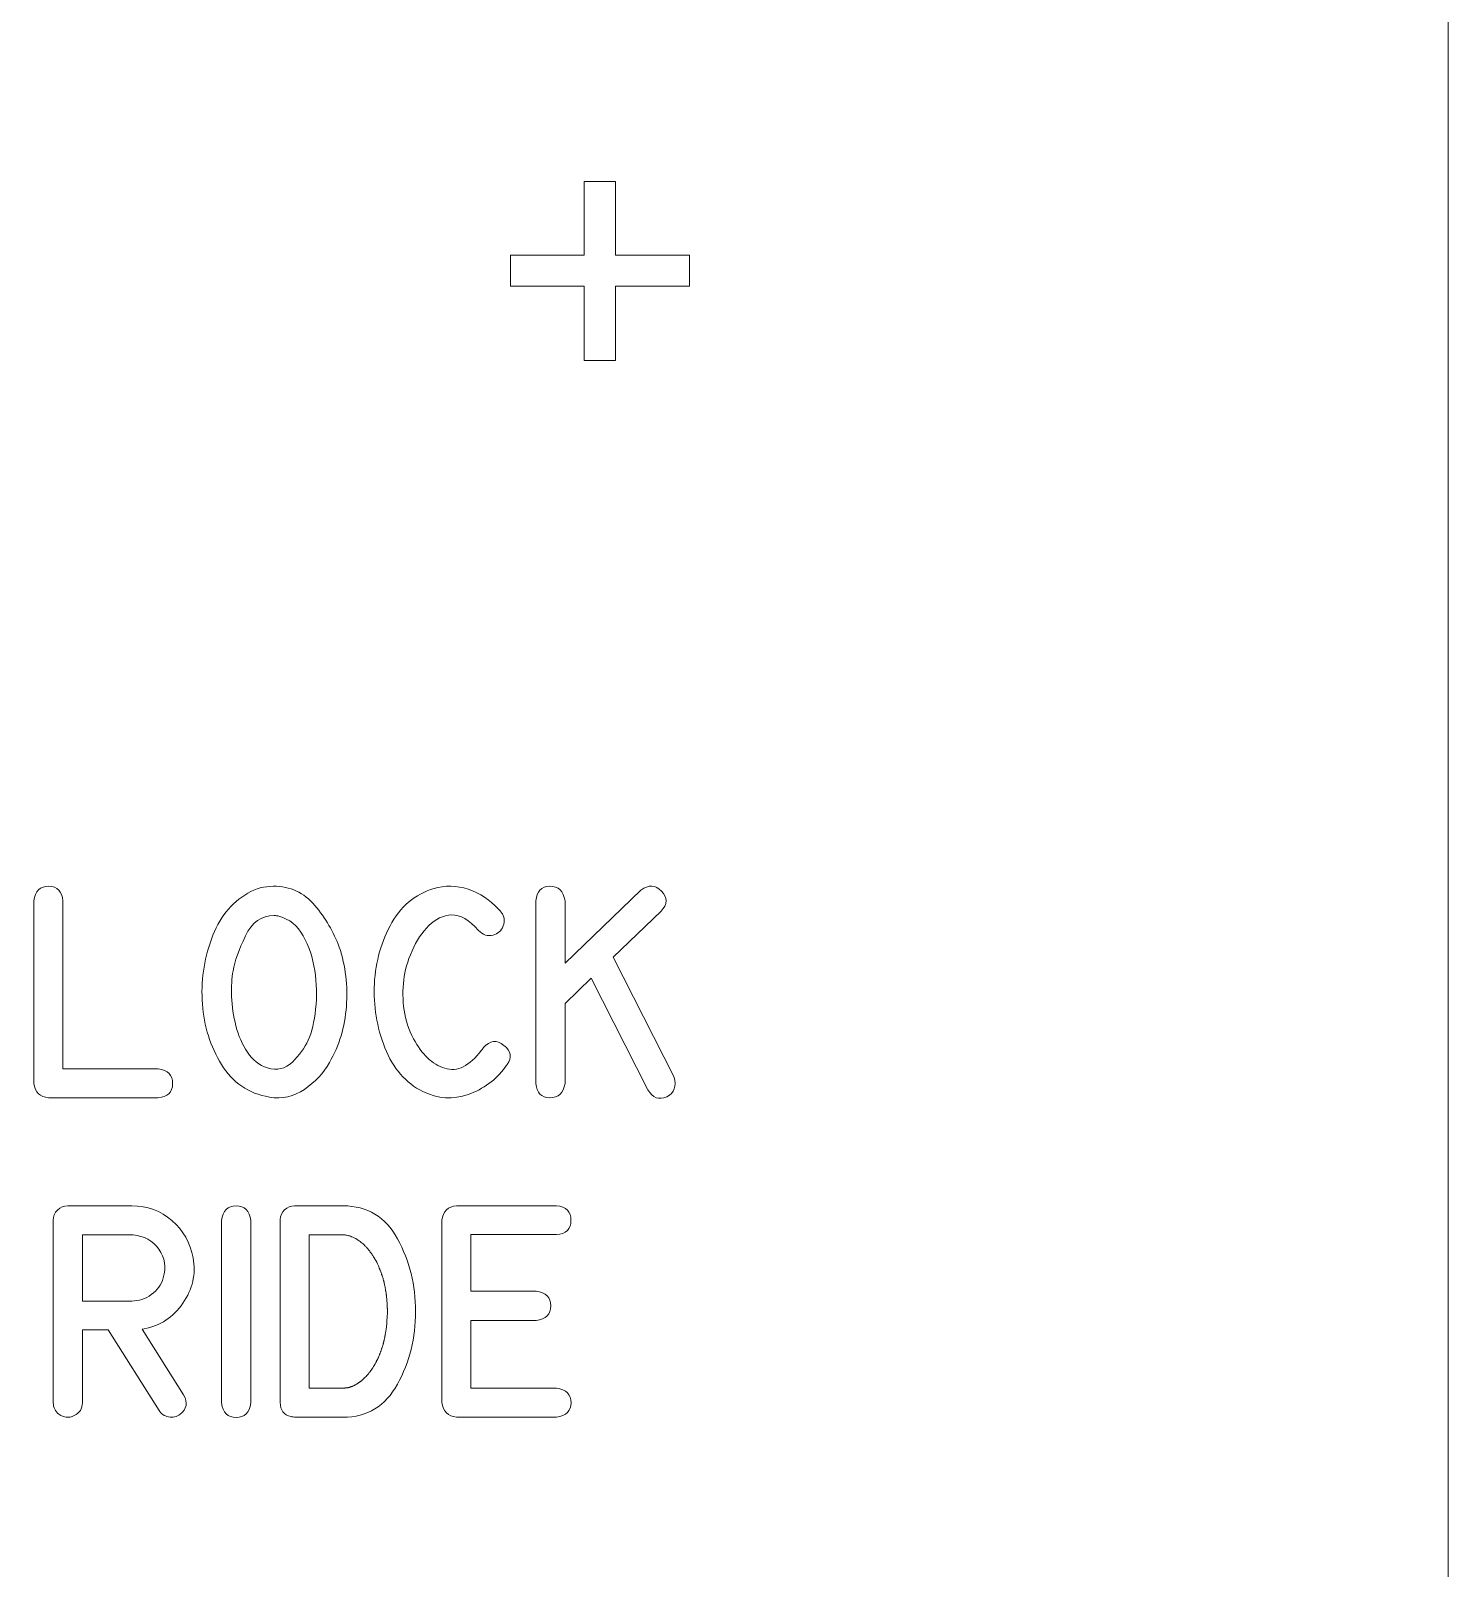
# Model space of a CAD drawing. Header units: millimetres. Extents: x -767 to 123, y -199 to 166.
# Drawn here: x -175.57 to -151.92, y 40.85 to 66.51 of the extents above; entities that cross this region are included whole.
import ezdxf

# ---------------------------------------------------------------- set-up
doc = ezdxf.new("R2010")
doc.units = ezdxf.units.MM
doc.header["$MEASUREMENT"] = 0
doc.layers.add('Cut', color=7, linetype='Continuous')
doc.layers.add('Engrave', color=7, linetype='Continuous', plot=False)

msp = doc.modelspace()

# ---------------------------------------------------------------- linework, layer by layer
at = {"layer": 'Cut', "color": 250, "lineweight": 9}
msp.add_open_spline([(-241.4198, -104.2661), (-241.4198, -104.2661), (-163.9194, -104.2661), (-163.9194, -104.2661), (-163.9194, -104.2661), (-163.3694, -104.2661), (-162.9194, -103.8161), (-162.9194, -103.2661), (-162.9194, -103.2661), (-162.9194, -103.2661), (-162.9194, -99.2698), (-162.9194, -99.2698), (-162.9194, -99.2698), (-162.9194, -99.2686), (-162.9194, -99.2673), (-162.9194, -99.2661), (-162.9194, -99.2661), (-162.9194, -95.9529), (-160.233, -93.2661), (-156.92, -93.2661), (-156.92, -93.2661), (-156.92, -93.2661), (-152.9193, -93.2661), (-152.9193, -93.2661), (-152.9193, -93.2661), (-152.3788, -93.2661), (-151.9348, -92.8314), (-151.9197, -92.2944), (-151.9197, -92.2944), (-151.9197, -92.2944), (-151.9197, 92.851), (-151.9197, 92.851), (-151.9197, 92.851), (-151.929, 93.3931), (-152.3752, 93.8339), (-152.9195, 93.8339), (-152.9195, 93.8339), (-152.9195, 93.8339), (-156.9202, 93.8339), (-156.9202, 93.8339), (-156.9202, 93.8339), (-160.2332, 93.8339), (-162.9196, 96.5207), (-162.9196, 99.8339), (-162.9196, 99.8339), (-162.9196, 99.8351), (-162.9196, 99.8364), (-162.9196, 99.8376), (-162.9196, 99.8376), (-162.9196, 99.8376), (-162.9196, 103.8339), (-162.9196, 103.8339), (-162.9196, 103.8339), (-162.9196, 104.3839), (-163.3696, 104.8339), (-163.9196, 104.8339), (-163.9196, 104.8339), (-163.9196, 104.8339), (-235.6707, 104.8339), (-235.6707, 104.8339), (-235.6707, 104.8339), (-235.6707, 104.8339), (-249.7831, 75.5521), (-249.7831, 75.5521), (-249.7831, 75.5521), (-250.0116, 75.0799), (-249.8319, 74.5112), (-249.3852, 74.2518), (-249.3852, 74.2518), (-249.3852, 74.2518), (-245.9261, 72.5781), (-245.9261, 72.5781), (-245.9261, 72.5781), (-243.8574, 71.6313), (-242.4199, 69.5429), (-242.42, 67.1193), (-242.42, 67.1193), (-242.419, 63.8066), (-245.1066, 61.1193), (-248.4201, 61.1193), (-248.4201, 61.1193), (-248.4201, 61.1193), (-252.4199, 61.1193), (-252.4199, 61.1193), (-252.4199, 61.1193), (-252.9699, 61.1193), (-253.4199, 60.6693), (-253.4199, 60.1193), (-253.4199, 60.1193), (-253.4199, 60.1193), (-253.4199, -92.2661), (-253.4199, -92.2661), (-253.4199, -92.2661), (-253.4199, -92.8161), (-252.9699, -93.2661), (-252.4199, -93.2661), (-252.4199, -93.2661), (-252.4199, -93.2661), (-248.4192, -93.2661), (-248.4192, -93.2661), (-248.4192, -93.2661), (-245.1062, -93.2661), (-242.4198, -95.9529), (-242.4198, -99.2661), (-242.4198, -99.2661), (-242.4198, -99.2673), (-242.4198, -99.2686), (-242.4198, -99.2698), (-242.4198, -99.2698), (-242.4198, -99.2698), (-242.4198, -103.2661), (-242.4198, -103.2661), (-242.4198, -103.2661), (-242.4198, -103.8161), (-241.9698, -104.2661), (-241.4198, -104.2661)], degree=3, knots=[0, 0, 0, 0, 0.0333333, 0.0333333, 0.0333333, 0.0333333, 0.0666667, 0.0666667, 0.0666667, 0.0666667, 0.1, 0.1, 0.1, 0.1, 0.1333333, 0.1333333, 0.1333333, 0.1333333, 0.1666667, 0.1666667, 0.1666667, 0.1666667, 0.2, 0.2, 0.2, 0.2, 0.2333333, 0.2333333, 0.2333333, 0.2333333, 0.2666667, 0.2666667, 0.2666667, 0.2666667, 0.3, 0.3, 0.3, 0.3, 0.3333333, 0.3333333, 0.3333333, 0.3333333, 0.3666667, 0.3666667, 0.3666667, 0.3666667, 0.4, 0.4, 0.4, 0.4, 0.4333333, 0.4333333, 0.4333333, 0.4333333, 0.4666667, 0.4666667, 0.4666667, 0.4666667, 0.5, 0.5, 0.5, 0.5, 0.5333333, 0.5333333, 0.5333333, 0.5333333, 0.5666667, 0.5666667, 0.5666667, 0.5666667, 0.6, 0.6, 0.6, 0.6, 0.6333333, 0.6333333, 0.6333333, 0.6333333, 0.6666667, 0.6666667, 0.6666667, 0.6666667, 0.7, 0.7, 0.7, 0.7, 0.7333333, 0.7333333, 0.7333333, 0.7333333, 0.7666667, 0.7666667, 0.7666667, 0.7666667, 0.8, 0.8, 0.8, 0.8, 0.8333333, 0.8333333, 0.8333333, 0.8333333, 0.8666667, 0.8666667, 0.8666667, 0.8666667, 0.9, 0.9, 0.9, 0.9, 0.9333333, 0.9333333, 0.9333333, 0.9333333, 1, 1, 1, 1], dxfattribs=at)
at = {"layer": 'Engrave', "color": 240, "lineweight": 9}
for points, knots in [([(-166.3378, 61.0075), (-166.3378, 61.0075), (-166.3378, 62.248), (-166.3378, 62.248), (-166.3378, 62.248), (-166.3378, 62.248), (-167.5689, 62.248), (-167.5689, 62.248), (-167.5689, 62.248), (-167.5689, 62.248), (-167.5689, 62.7663), (-167.5689, 62.7663), (-167.5689, 62.7663), (-167.5689, 62.7663), (-166.3378, 62.7663), (-166.3378, 62.7663), (-166.3378, 62.7663), (-166.3378, 62.7663), (-166.3378, 63.9975), (-166.3378, 63.9975), (-166.3378, 63.9975), (-166.3378, 63.9975), (-165.8132, 63.9975), (-165.8132, 63.9975), (-165.8132, 63.9975), (-165.8132, 63.9975), (-165.8132, 62.7663), (-165.8132, 62.7663), (-165.8132, 62.7663), (-165.8132, 62.7663), (-164.5824, 62.7663), (-164.5824, 62.7663), (-164.5824, 62.7663), (-164.5824, 62.7663), (-164.5824, 62.248), (-164.5824, 62.248), (-164.5824, 62.248), (-164.5824, 62.248), (-165.8132, 62.248), (-165.8132, 62.248), (-165.8132, 62.248), (-165.8132, 62.248), (-165.8132, 61.0075), (-165.8132, 61.0075), (-165.8132, 61.0075), (-165.8132, 61.0075), (-166.3378, 61.0075), (-166.3378, 61.0075)], [0, 0, 0, 0, 0.0769231, 0.0769231, 0.0769231, 0.0769231, 0.1538462, 0.1538462, 0.1538462, 0.1538462, 0.2307692, 0.2307692, 0.2307692, 0.2307692, 0.3076923, 0.3076923, 0.3076923, 0.3076923, 0.3846154, 0.3846154, 0.3846154, 0.3846154, 0.4615385, 0.4615385, 0.4615385, 0.4615385, 0.5384615, 0.5384615, 0.5384615, 0.5384615, 0.6153846, 0.6153846, 0.6153846, 0.6153846, 0.6923077, 0.6923077, 0.6923077, 0.6923077, 0.7692308, 0.7692308, 0.7692308, 0.7692308, 0.8461538, 0.8461538, 0.8461538, 0.8461538, 1, 1, 1, 1]), ([(-175.2794, 48.7045), (-175.4205, 48.7139), (-175.5022, 48.7933), (-175.524, 48.9438), (-175.524, 48.9438), (-175.524, 48.9438), (-175.524, 51.9894), (-175.524, 51.9894), (-175.524, 51.9894), (-175.4999, 52.1546), (-175.4158, 52.2358), (-175.2724, 52.2334), (-175.2724, 52.2334), (-175.1289, 52.2305), (-175.0507, 52.1487), (-175.0384, 51.9894), (-175.0384, 51.9894), (-175.0384, 51.9894), (-175.0384, 49.1855), (-175.0384, 49.1855), (-175.0384, 49.1855), (-175.0384, 49.1855), (-173.4485, 49.1867), (-173.4485, 49.1867), (-173.4485, 49.1867), (-173.2851, 49.1684), (-173.2045, 49.0861), (-173.2063, 48.9397), (-173.2063, 48.9397), (-173.2081, 48.7933), (-173.2892, 48.7151), (-173.4503, 48.7045), (-173.4503, 48.7045), (-173.4503, 48.7045), (-175.2794, 48.7045), (-175.2794, 48.7045)], [0, 0, 0, 0, 0.1, 0.1, 0.1, 0.1, 0.2, 0.2, 0.2, 0.2, 0.3, 0.3, 0.3, 0.3, 0.4, 0.4, 0.4, 0.4, 0.5, 0.5, 0.5, 0.5, 0.6, 0.6, 0.6, 0.6, 0.7, 0.7, 0.7, 0.7, 0.8, 0.8, 0.8, 0.8, 1, 1, 1, 1]), ([(-170.4253, 51.2192), (-170.32, 50.9011), (-170.28, 50.5713), (-170.3059, 50.2291), (-170.3059, 50.2291), (-170.3318, 49.8869), (-170.4258, 49.5747), (-170.5875, 49.2919), (-170.5875, 49.2919), (-170.6898, 49.1161), (-170.8292, 48.9668), (-171.0062, 48.8439), (-171.0062, 48.8439), (-171.1831, 48.721), (-171.3783, 48.6781), (-171.5918, 48.7151), (-171.5918, 48.7151), (-171.9398, 48.7757), (-172.2062, 48.9574), (-172.3908, 49.259), (-172.3908, 49.259), (-172.576, 49.5612), (-172.6818, 49.8975), (-172.7089, 50.2679), (-172.7089, 50.2679), (-172.7359, 50.6383), (-172.6859, 50.9987), (-172.5589, 51.3503), (-172.5589, 51.3503), (-172.4319, 51.7019), (-172.2297, 51.9571), (-171.9516, 52.117), (-171.9516, 52.117), (-171.8163, 52.1952), (-171.6741, 52.234), (-171.5265, 52.234), (-171.5265, 52.234), (-171.2437, 52.234), (-171.0132, 52.1276), (-170.8339, 51.9147), (-170.8339, 51.9147), (-170.6546, 51.7013), (-170.5187, 51.4697), (-170.4253, 51.2192)], [0, 0, 0, 0, 0.0833333, 0.0833333, 0.0833333, 0.0833333, 0.1666667, 0.1666667, 0.1666667, 0.1666667, 0.25, 0.25, 0.25, 0.25, 0.3333333, 0.3333333, 0.3333333, 0.3333333, 0.4166667, 0.4166667, 0.4166667, 0.4166667, 0.5, 0.5, 0.5, 0.5, 0.5833333, 0.5833333, 0.5833333, 0.5833333, 0.6666667, 0.6666667, 0.6666667, 0.6666667, 0.75, 0.75, 0.75, 0.75, 0.8333333, 0.8333333, 0.8333333, 0.8333333, 1, 1, 1, 1]), ([(-167.6249, 49.2578), (-167.6249, 49.2578), (-167.6402, 49.2349), (-167.6402, 49.2349), (-167.6402, 49.2349), (-167.6437, 49.2308), (-167.6466, 49.2266), (-167.649, 49.2231), (-167.649, 49.2231), (-167.6507, 49.2196), (-167.6531, 49.2161), (-167.6554, 49.2125), (-167.6554, 49.2125), (-167.813, 49.0003), (-168.0194, 48.8492), (-168.2751, 48.7586), (-168.2751, 48.7586), (-168.5303, 48.6687), (-168.782, 48.6851), (-169.0301, 48.808), (-169.0301, 48.808), (-169.3182, 48.9515), (-169.5298, 49.1949), (-169.6651, 49.5382), (-169.6651, 49.5382), (-169.7997, 49.8816), (-169.8579, 50.2385), (-169.8391, 50.6089), (-169.8391, 50.6089), (-169.8197, 50.9793), (-169.7221, 51.3191), (-169.5463, 51.6296), (-169.5463, 51.6296), (-169.3699, 51.9394), (-169.1141, 52.1335), (-168.7784, 52.2117), (-168.7784, 52.2117), (-168.5856, 52.2563), (-168.3933, 52.2375), (-168.2016, 52.1558), (-168.2016, 52.1558), (-168.01, 52.0735), (-167.8524, 51.9583), (-167.7295, 51.8101), (-167.7295, 51.8101), (-167.7283, 51.8101), (-167.7254, 51.8066), (-167.7213, 51.7983), (-167.7213, 51.7983), (-167.6684, 51.7295), (-167.6572, 51.6537), (-167.6884, 51.572), (-167.6884, 51.572), (-167.7195, 51.4897), (-167.776, 51.4385), (-167.8589, 51.4173), (-167.8589, 51.4173), (-167.9471, 51.3944), (-168.0288, 51.4209), (-168.1035, 51.4967), (-168.1035, 51.4967), (-168.2575, 51.676), (-168.4057, 51.7619), (-168.5479, 51.7554), (-168.5479, 51.7554), (-168.6902, 51.7484), (-168.8178, 51.6896), (-168.9301, 51.5796), (-168.9301, 51.5796), (-169.043, 51.4691), (-169.1365, 51.328), (-169.2112, 51.1557), (-169.2112, 51.1557), (-169.2858, 50.9834), (-169.3317, 50.8223), (-169.3487, 50.6718), (-169.3487, 50.6718), (-169.3693, 50.5043), (-169.3675, 50.3355), (-169.3429, 50.1662), (-169.3429, 50.1662), (-169.3182, 49.9969), (-169.2664, 49.8375), (-169.187, 49.6882), (-169.187, 49.6882), (-169.0489, 49.4265), (-168.8754, 49.2625), (-168.6661, 49.1967), (-168.6661, 49.1967), (-168.4562, 49.1302), (-168.2516, 49.2308), (-168.0517, 49.4971), (-168.0517, 49.4971), (-168.0423, 49.5083), (-168.0317, 49.5236), (-168.0188, 49.5418), (-168.0188, 49.5418), (-167.9112, 49.6611), (-167.7971, 49.6735), (-167.6772, 49.5788), (-167.6772, 49.5788), (-167.5573, 49.4842), (-167.5396, 49.3772), (-167.6249, 49.2578)], [0, 0, 0, 0, 0.037037, 0.037037, 0.037037, 0.037037, 0.0740741, 0.0740741, 0.0740741, 0.0740741, 0.1111111, 0.1111111, 0.1111111, 0.1111111, 0.1481481, 0.1481481, 0.1481481, 0.1481481, 0.1851852, 0.1851852, 0.1851852, 0.1851852, 0.2222222, 0.2222222, 0.2222222, 0.2222222, 0.2592593, 0.2592593, 0.2592593, 0.2592593, 0.2962963, 0.2962963, 0.2962963, 0.2962963, 0.3333333, 0.3333333, 0.3333333, 0.3333333, 0.3703704, 0.3703704, 0.3703704, 0.3703704, 0.4074074, 0.4074074, 0.4074074, 0.4074074, 0.4444444, 0.4444444, 0.4444444, 0.4444444, 0.4814815, 0.4814815, 0.4814815, 0.4814815, 0.5185185, 0.5185185, 0.5185185, 0.5185185, 0.5555556, 0.5555556, 0.5555556, 0.5555556, 0.5925926, 0.5925926, 0.5925926, 0.5925926, 0.6296296, 0.6296296, 0.6296296, 0.6296296, 0.6666667, 0.6666667, 0.6666667, 0.6666667, 0.7037037, 0.7037037, 0.7037037, 0.7037037, 0.7407407, 0.7407407, 0.7407407, 0.7407407, 0.7777778, 0.7777778, 0.7777778, 0.7777778, 0.8148148, 0.8148148, 0.8148148, 0.8148148, 0.8518519, 0.8518519, 0.8518519, 0.8518519, 0.8888889, 0.8888889, 0.8888889, 0.8888889, 0.9259259, 0.9259259, 0.9259259, 0.9259259, 1, 1, 1, 1]), ([(-165.3936, 52.1687), (-165.263, 52.264), (-165.1466, 52.2581), (-165.0461, 52.1523), (-165.0461, 52.1523), (-164.945, 52.0459), (-164.9479, 51.9341), (-165.0543, 51.8171), (-165.0543, 51.8171), (-165.0543, 51.8171), (-165.8522, 51.0505), (-165.8522, 51.0505), (-165.8522, 51.0505), (-165.8522, 51.0505), (-164.8409, 49.0561), (-164.8409, 49.0561), (-164.8409, 49.0561), (-164.7927, 48.8939), (-164.8327, 48.7827), (-164.9614, 48.7216), (-164.9614, 48.7216), (-165.0902, 48.661), (-165.1948, 48.6992), (-165.2748, 48.8374), (-165.2748, 48.8374), (-165.2748, 48.8374), (-166.2191, 50.6995), (-166.2191, 50.6995), (-166.2191, 50.6995), (-166.2191, 50.6995), (-166.6583, 50.2755), (-166.6583, 50.2755), (-166.6583, 50.2755), (-166.6583, 50.2755), (-166.6583, 48.9438), (-166.6583, 48.9438), (-166.6583, 48.9438), (-166.6835, 48.7821), (-166.7676, 48.7022), (-166.9111, 48.7039), (-166.9111, 48.7039), (-167.0551, 48.7057), (-167.1321, 48.7857), (-167.1439, 48.9438), (-167.1439, 48.9438), (-167.1439, 48.9438), (-167.1439, 51.9894), (-167.1439, 51.9894), (-167.1439, 51.9894), (-167.1321, 52.1487), (-167.0551, 52.2305), (-166.9111, 52.2334), (-166.9111, 52.2334), (-166.7676, 52.2358), (-166.6835, 52.1546), (-166.6583, 51.9894), (-166.6583, 51.9894), (-166.6583, 51.9894), (-166.6583, 50.9505), (-166.6583, 50.9505), (-166.6583, 50.9505), (-166.6583, 50.9505), (-165.3936, 52.1687), (-165.3936, 52.1687)], [0, 0, 0, 0, 0.0588235, 0.0588235, 0.0588235, 0.0588235, 0.1176471, 0.1176471, 0.1176471, 0.1176471, 0.1764706, 0.1764706, 0.1764706, 0.1764706, 0.2352941, 0.2352941, 0.2352941, 0.2352941, 0.2941176, 0.2941176, 0.2941176, 0.2941176, 0.3529412, 0.3529412, 0.3529412, 0.3529412, 0.4117647, 0.4117647, 0.4117647, 0.4117647, 0.4705882, 0.4705882, 0.4705882, 0.4705882, 0.5294118, 0.5294118, 0.5294118, 0.5294118, 0.5882353, 0.5882353, 0.5882353, 0.5882353, 0.6470588, 0.6470588, 0.6470588, 0.6470588, 0.7058824, 0.7058824, 0.7058824, 0.7058824, 0.7647059, 0.7647059, 0.7647059, 0.7647059, 0.8235294, 0.8235294, 0.8235294, 0.8235294, 0.8823529, 0.8823529, 0.8823529, 0.8823529, 1, 1, 1, 1]), ([(-171.5124, 51.7448), (-171.7235, 51.7448), (-171.8834, 51.6314), (-171.9921, 51.4038), (-171.9921, 51.4038), (-172.1009, 51.1763), (-172.1691, 50.9823), (-172.1979, 50.8217), (-172.1979, 50.8217), (-172.2197, 50.7042), (-172.2279, 50.5625), (-172.222, 50.3961), (-172.222, 50.3961), (-172.2162, 50.2297), (-172.192, 50.0651), (-172.1497, 49.9028), (-172.1497, 49.9028), (-172.1074, 49.7399), (-172.0433, 49.5935), (-171.9586, 49.4636), (-171.9586, 49.4636), (-171.8734, 49.3331), (-171.7623, 49.2466), (-171.6247, 49.2043), (-171.6247, 49.2043), (-171.4636, 49.1537), (-171.3248, 49.1855), (-171.2084, 49.2995), (-171.2084, 49.2995), (-171.092, 49.4142), (-171.0038, 49.5353), (-170.9438, 49.6641), (-170.9438, 49.6641), (-170.8833, 49.7964), (-170.8415, 49.9692), (-170.8192, 50.1844), (-170.8192, 50.1844), (-170.7968, 50.399), (-170.8021, 50.6136), (-170.8345, 50.8276), (-170.8345, 50.8276), (-170.8674, 51.0416), (-170.9315, 51.2345), (-171.0267, 51.4062), (-171.0267, 51.4062), (-171.122, 51.5778), (-171.2578, 51.6872), (-171.433, 51.7342), (-171.433, 51.7342), (-171.4559, 51.7413), (-171.4824, 51.7448), (-171.5124, 51.7448)], [0, 0, 0, 0, 0.0714286, 0.0714286, 0.0714286, 0.0714286, 0.1428571, 0.1428571, 0.1428571, 0.1428571, 0.2142857, 0.2142857, 0.2142857, 0.2142857, 0.2857143, 0.2857143, 0.2857143, 0.2857143, 0.3571429, 0.3571429, 0.3571429, 0.3571429, 0.4285714, 0.4285714, 0.4285714, 0.4285714, 0.5, 0.5, 0.5, 0.5, 0.5714286, 0.5714286, 0.5714286, 0.5714286, 0.6428571, 0.6428571, 0.6428571, 0.6428571, 0.7142857, 0.7142857, 0.7142857, 0.7142857, 0.7857143, 0.7857143, 0.7857143, 0.7857143, 0.8571429, 0.8571429, 0.8571429, 0.8571429, 1, 1, 1, 1]), ([(-173.0222, 43.7459), (-172.9487, 43.616), (-172.9693, 43.5072), (-173.0839, 43.4184), (-173.0839, 43.4184), (-173.1392, 43.3796), (-173.2027, 43.3661), (-173.2744, 43.3791), (-173.2744, 43.3791), (-173.3461, 43.3914), (-173.3985, 43.4273), (-173.432, 43.4855), (-173.432, 43.4855), (-173.432, 43.4855), (-174.281, 44.8278), (-174.281, 44.8278), (-174.281, 44.8278), (-174.281, 44.8278), (-174.712, 44.8278), (-174.712, 44.8278), (-174.712, 44.8278), (-174.712, 44.8278), (-174.712, 43.6148), (-174.712, 43.6148), (-174.712, 43.6148), (-174.712, 43.5149), (-174.7572, 43.4431), (-174.8478, 43.3985), (-174.8478, 43.3985), (-174.9389, 43.3544), (-175.0236, 43.3626), (-175.1029, 43.4237), (-175.1029, 43.4237), (-175.1659, 43.4708), (-175.1976, 43.5343), (-175.1976, 43.6148), (-175.1976, 43.6148), (-175.1976, 43.6148), (-175.1976, 46.6586), (-175.1976, 46.6586), (-175.1976, 46.6586), (-175.1976, 46.7251), (-175.1741, 46.7821), (-175.1276, 46.8291), (-175.1276, 46.8291), (-175.0812, 46.8762), (-175.0242, 46.8997), (-174.9565, 46.8997), (-174.9565, 46.8997), (-174.9565, 46.8997), (-173.8871, 46.8997), (-173.8871, 46.8997), (-173.8871, 46.8997), (-173.6295, 46.8997), (-173.4061, 46.818), (-173.2168, 46.6545), (-173.2168, 46.6545), (-173.0275, 46.4905), (-172.9093, 46.2829), (-172.8634, 46.0313), (-172.8634, 46.0313), (-172.8152, 45.7614), (-172.8723, 45.5092), (-173.0351, 45.2746), (-173.0351, 45.2746), (-173.1974, 45.0394), (-173.4132, 44.8971), (-173.6819, 44.8466), (-173.6819, 44.8466), (-173.6819, 44.8466), (-173.7148, 44.8413), (-173.7148, 44.8413), (-173.7148, 44.8413), (-173.7148, 44.8413), (-173.0222, 43.7459), (-173.0222, 43.7459)], [0, 0, 0, 0, 0.05, 0.05, 0.05, 0.05, 0.1, 0.1, 0.1, 0.1, 0.15, 0.15, 0.15, 0.15, 0.2, 0.2, 0.2, 0.2, 0.25, 0.25, 0.25, 0.25, 0.3, 0.3, 0.3, 0.3, 0.35, 0.35, 0.35, 0.35, 0.4, 0.4, 0.4, 0.4, 0.45, 0.45, 0.45, 0.45, 0.5, 0.5, 0.5, 0.5, 0.55, 0.55, 0.55, 0.55, 0.6, 0.6, 0.6, 0.6, 0.65, 0.65, 0.65, 0.65, 0.7, 0.7, 0.7, 0.7, 0.75, 0.75, 0.75, 0.75, 0.8, 0.8, 0.8, 0.8, 0.85, 0.85, 0.85, 0.85, 0.9, 0.9, 0.9, 0.9, 1, 1, 1, 1]), ([(-171.9009, 43.6095), (-171.9262, 43.4478), (-172.0079, 43.3673), (-172.1461, 43.3679), (-172.1461, 43.3679), (-172.2849, 43.3685), (-172.366, 43.449), (-172.3901, 43.6095), (-172.3901, 43.6095), (-172.3901, 43.6095), (-172.3901, 46.6551), (-172.3901, 46.6551), (-172.3901, 46.6551), (-172.366, 46.8168), (-172.2849, 46.8985), (-172.1461, 46.8991), (-172.1461, 46.8991), (-172.0079, 46.8997), (-171.9262, 46.818), (-171.9009, 46.6551), (-171.9009, 46.6551), (-171.9009, 46.6551), (-171.9009, 43.6095), (-171.9009, 43.6095)], [0, 0, 0, 0, 0.1428571, 0.1428571, 0.1428571, 0.1428571, 0.2857143, 0.2857143, 0.2857143, 0.2857143, 0.4285714, 0.4285714, 0.4285714, 0.4285714, 0.5714286, 0.5714286, 0.5714286, 0.5714286, 0.7142857, 0.7142857, 0.7142857, 0.7142857, 1, 1, 1, 1]), ([(-171.1707, 46.8997), (-171.1707, 46.8997), (-170.3594, 46.8997), (-170.3594, 46.8997), (-170.3594, 46.8997), (-169.956, 46.8997), (-169.6544, 46.7163), (-169.4533, 46.3488), (-169.4533, 46.3488), (-169.2523, 45.9813), (-169.1517, 45.5768), (-169.1517, 45.1358), (-169.1517, 45.1358), (-169.1517, 44.6949), (-169.2528, 44.291), (-169.4539, 43.9235), (-169.4539, 43.9235), (-169.6556, 43.556), (-169.9572, 43.372), (-170.3594, 43.372), (-170.3594, 43.372), (-170.3594, 43.372), (-171.1707, 43.372), (-171.1707, 43.372), (-171.1707, 43.372), (-171.1707, 43.372), (-171.1672, 43.372), (-171.1672, 43.372), (-171.1672, 43.372), (-171.1672, 43.372), (-171.1707, 43.372), (-171.1707, 43.372), (-171.1707, 43.372), (-171.2084, 43.3779), (-171.2289, 43.3814), (-171.2325, 43.3826), (-171.2325, 43.3826), (-171.3518, 43.4108), (-171.4112, 43.489), (-171.41, 43.6166), (-171.41, 43.6166), (-171.41, 43.6166), (-171.4118, 43.6166), (-171.4118, 43.6166), (-171.4118, 43.6166), (-171.4118, 43.6166), (-171.41, 46.6586), (-171.41, 46.6586), (-171.41, 46.6586), (-171.4112, 46.6622), (-171.4118, 46.6669), (-171.4118, 46.6722), (-171.4118, 46.6722), (-171.4083, 46.7357), (-171.3836, 46.7892), (-171.3371, 46.8333), (-171.3371, 46.8333), (-171.2901, 46.8774), (-171.2342, 46.8997), (-171.169, 46.8997), (-171.169, 46.8997), (-171.169, 46.8997), (-171.1707, 46.8997), (-171.1707, 46.8997)], [0, 0, 0, 0, 0.0588235, 0.0588235, 0.0588235, 0.0588235, 0.1176471, 0.1176471, 0.1176471, 0.1176471, 0.1764706, 0.1764706, 0.1764706, 0.1764706, 0.2352941, 0.2352941, 0.2352941, 0.2352941, 0.2941176, 0.2941176, 0.2941176, 0.2941176, 0.3529412, 0.3529412, 0.3529412, 0.3529412, 0.4117647, 0.4117647, 0.4117647, 0.4117647, 0.4705882, 0.4705882, 0.4705882, 0.4705882, 0.5294118, 0.5294118, 0.5294118, 0.5294118, 0.5882353, 0.5882353, 0.5882353, 0.5882353, 0.6470588, 0.6470588, 0.6470588, 0.6470588, 0.7058824, 0.7058824, 0.7058824, 0.7058824, 0.7647059, 0.7647059, 0.7647059, 0.7647059, 0.8235294, 0.8235294, 0.8235294, 0.8235294, 0.8823529, 0.8823529, 0.8823529, 0.8823529, 1, 1, 1, 1]), ([(-166.8005, 46.4193), (-166.8005, 46.4193), (-168.2286, 46.4193), (-168.2286, 46.4193), (-168.2286, 46.4193), (-168.2286, 46.4193), (-168.2286, 45.4769), (-168.2286, 45.4769), (-168.2286, 45.4769), (-168.2286, 45.4769), (-167.1397, 45.4769), (-167.1397, 45.4769), (-167.1397, 45.4769), (-166.9769, 45.4528), (-166.8957, 45.371), (-166.8963, 45.2317), (-166.8963, 45.2317), (-166.8969, 45.0918), (-166.978, 45.0106), (-167.1397, 44.9877), (-167.1397, 44.9877), (-167.1397, 44.9877), (-168.2286, 44.9877), (-168.2286, 44.9877), (-168.2286, 44.9877), (-168.2286, 44.9877), (-168.2286, 43.8559), (-168.2286, 43.8559), (-168.2286, 43.8559), (-168.2286, 43.8559), (-166.8005, 43.8559), (-166.8005, 43.8559), (-166.8005, 43.8559), (-166.6388, 43.8318), (-166.5577, 43.7512), (-166.5577, 43.6131), (-166.5577, 43.6131), (-166.5577, 43.4755), (-166.6388, 43.3949), (-166.8005, 43.372), (-166.8005, 43.372), (-166.8005, 43.372), (-168.4679, 43.372), (-168.4679, 43.372), (-168.4679, 43.372), (-168.6114, 43.3902), (-168.6931, 43.472), (-168.7125, 43.6166), (-168.7125, 43.6166), (-168.7125, 43.6166), (-168.7125, 46.6586), (-168.7125, 46.6586), (-168.7125, 46.6586), (-168.6907, 46.8103), (-168.609, 46.8903), (-168.4679, 46.8997), (-168.4679, 46.8997), (-168.4679, 46.8997), (-166.8005, 46.8997), (-166.8005, 46.8997), (-166.8005, 46.8997), (-166.6388, 46.8874), (-166.5577, 46.8062), (-166.5583, 46.6575), (-166.5583, 46.6575), (-166.5588, 46.5087), (-166.64, 46.4293), (-166.8005, 46.4193)], [0, 0, 0, 0, 0.0555556, 0.0555556, 0.0555556, 0.0555556, 0.1111111, 0.1111111, 0.1111111, 0.1111111, 0.1666667, 0.1666667, 0.1666667, 0.1666667, 0.2222222, 0.2222222, 0.2222222, 0.2222222, 0.2777778, 0.2777778, 0.2777778, 0.2777778, 0.3333333, 0.3333333, 0.3333333, 0.3333333, 0.3888889, 0.3888889, 0.3888889, 0.3888889, 0.4444444, 0.4444444, 0.4444444, 0.4444444, 0.5, 0.5, 0.5, 0.5, 0.5555556, 0.5555556, 0.5555556, 0.5555556, 0.6111111, 0.6111111, 0.6111111, 0.6111111, 0.6666667, 0.6666667, 0.6666667, 0.6666667, 0.7222222, 0.7222222, 0.7222222, 0.7222222, 0.7777778, 0.7777778, 0.7777778, 0.7777778, 0.8333333, 0.8333333, 0.8333333, 0.8333333, 0.8888889, 0.8888889, 0.8888889, 0.8888889, 1, 1, 1, 1]), ([(-173.8871, 45.3116), (-173.7695, 45.3116), (-173.6613, 45.3469), (-173.5619, 45.4187), (-173.5619, 45.4187), (-173.4626, 45.4898), (-173.3961, 45.5827), (-173.3614, 45.6973), (-173.3614, 45.6973), (-173.3073, 45.8743), (-173.332, 46.0342), (-173.4355, 46.1771), (-173.4355, 46.1771), (-173.539, 46.32), (-173.6813, 46.3988), (-173.8624, 46.4141), (-173.8624, 46.4141), (-173.8624, 46.4141), (-174.712, 46.4141), (-174.712, 46.4141), (-174.712, 46.4141), (-174.712, 46.4141), (-174.712, 45.3116), (-174.712, 45.3116), (-174.712, 45.3116), (-174.712, 45.3116), (-173.8871, 45.3116), (-173.8871, 45.3116)], [0, 0, 0, 0, 0.125, 0.125, 0.125, 0.125, 0.25, 0.25, 0.25, 0.25, 0.375, 0.375, 0.375, 0.375, 0.5, 0.5, 0.5, 0.5, 0.625, 0.625, 0.625, 0.625, 0.75, 0.75, 0.75, 0.75, 1, 1, 1, 1]), ([(-170.3594, 43.8576), (-170.357, 43.8576), (-170.3547, 43.8576), (-170.3523, 43.8576), (-170.3523, 43.8576), (-170.35, 43.8576), (-170.347, 43.8576), (-170.3441, 43.8576), (-170.3441, 43.8576), (-170.3417, 43.8576), (-170.3394, 43.8582), (-170.3376, 43.8588), (-170.3376, 43.8588), (-170.3359, 43.8594), (-170.3335, 43.8594), (-170.33, 43.8594), (-170.33, 43.8594), (-170.3276, 43.8594), (-170.3253, 43.86), (-170.3223, 43.8606), (-170.3223, 43.8606), (-170.3194, 43.8612), (-170.3164, 43.8612), (-170.3129, 43.8612), (-170.3129, 43.8612), (-170.3106, 43.8612), (-170.3082, 43.8618), (-170.3059, 43.8618), (-170.3059, 43.8618), (-170.3035, 43.8624), (-170.3006, 43.8629), (-170.297, 43.8629), (-170.297, 43.8629), (-170.2953, 43.8629), (-170.2929, 43.8629), (-170.2906, 43.8635), (-170.2906, 43.8635), (-170.2882, 43.8641), (-170.2853, 43.8647), (-170.2818, 43.8647), (-170.2818, 43.8647), (-170.2771, 43.8671), (-170.2724, 43.8682), (-170.2682, 43.8682), (-170.2682, 43.8682), (-170.2659, 43.8682), (-170.2635, 43.8688), (-170.2612, 43.8706), (-170.2612, 43.8706), (-170.2588, 43.8723), (-170.2559, 43.8741), (-170.2524, 43.8747), (-170.2524, 43.8747), (-170.25, 43.8747), (-170.2477, 43.8753), (-170.2447, 43.8759), (-170.2447, 43.8759), (-170.2418, 43.8765), (-170.2388, 43.877), (-170.2353, 43.8782), (-170.2353, 43.8782), (-170.233, 43.8782), (-170.2306, 43.8788), (-170.2283, 43.88), (-170.2283, 43.88), (-170.2259, 43.8812), (-170.2236, 43.8823), (-170.22, 43.8835), (-170.22, 43.8835), (-170.213, 43.8859), (-170.2077, 43.8882), (-170.2042, 43.8906), (-170.2042, 43.8906), (-170.1836, 43.8976), (-170.1777, 43.8994), (-170.1871, 43.8976), (-170.1871, 43.8976), (-170.1847, 43.8976), (-170.1824, 43.8982), (-170.18, 43.9), (-170.18, 43.9), (-170.1777, 43.9017), (-170.1748, 43.9029), (-170.1718, 43.9041), (-170.1718, 43.9041), (-170.1612, 43.9112), (-170.1565, 43.9141), (-170.1577, 43.9129), (-170.1577, 43.9129), (-170.1465, 43.9188), (-170.1407, 43.9217), (-170.1407, 43.9217), (-170.1407, 43.9217), (-170.1383, 43.9229), (-170.1359, 43.9241), (-170.1336, 43.9258), (-170.1336, 43.9258), (-170.1312, 43.9276), (-170.1283, 43.9294), (-170.1248, 43.9317), (-170.1248, 43.9317), (-170.1148, 43.9388), (-170.1095, 43.9423), (-170.1095, 43.9423), (-170.1095, 43.9423), (-170.1071, 43.9435), (-170.1048, 43.9447), (-170.1018, 43.9464), (-170.1018, 43.9464), (-170.0989, 43.9482), (-170.096, 43.95), (-170.0924, 43.9523), (-170.0924, 43.9523), (-170.0901, 43.9535), (-170.0877, 43.9552), (-170.0854, 43.9576), (-170.0854, 43.9576), (-170.083, 43.9599), (-170.0801, 43.9623), (-170.0766, 43.9647), (-170.0766, 43.9647), (-170.0748, 43.9658), (-170.0724, 43.967), (-170.0701, 43.9688), (-170.0701, 43.9688), (-170.0677, 43.9705), (-170.0648, 43.9729), (-170.0613, 43.9746), (-170.0613, 43.9746), (-170.0589, 43.977), (-170.053, 43.9817), (-170.0442, 43.9888), (-170.0442, 43.9888), (-170.0348, 43.9982), (-170.0301, 44.0023), (-170.0301, 44.0023), (-170.0301, 44.0023), (-170.0278, 44.0046), (-170.026, 44.007), (-170.0237, 44.0093), (-170.0237, 44.0093), (-170.0213, 44.0117), (-170.0184, 44.0146), (-170.0148, 44.0182), (-170.0148, 44.0182), (-170.0125, 44.0205), (-170.0101, 44.0223), (-170.0078, 44.0246), (-170.0078, 44.0246), (-170.0054, 44.027), (-170.0031, 44.0299), (-169.9995, 44.0334), (-169.9995, 44.0334), (-169.996, 44.0358), (-169.9907, 44.0405), (-169.9837, 44.047), (-169.9837, 44.047), (-169.9813, 44.0493), (-169.979, 44.0517), (-169.9772, 44.054), (-169.9772, 44.054), (-169.9749, 44.0564), (-169.9719, 44.0593), (-169.9684, 44.0628), (-169.9684, 44.0628), (-169.966, 44.0652), (-169.9637, 44.0675), (-169.9613, 44.0705), (-169.9613, 44.0705), (-169.959, 44.0734), (-169.956, 44.0764), (-169.9531, 44.0799), (-169.9531, 44.0799), (-169.939, 44.0981), (-169.9343, 44.104), (-169.939, 44.0969), (-169.939, 44.0969), (-169.9308, 44.1052), (-169.9261, 44.1116), (-169.9237, 44.1163), (-169.9237, 44.1163), (-169.9131, 44.1299), (-169.9084, 44.1363), (-169.9096, 44.1352), (-169.9096, 44.1352), (-169.9072, 44.1387), (-169.9049, 44.1416), (-169.9031, 44.1446), (-169.9031, 44.1446), (-169.9008, 44.1475), (-169.8978, 44.1504), (-169.8943, 44.154), (-169.8943, 44.154), (-169.8919, 44.1575), (-169.8902, 44.161), (-169.8884, 44.1646), (-169.8884, 44.1646), (-169.8867, 44.1681), (-169.8837, 44.171), (-169.8808, 44.1746), (-169.8808, 44.1746), (-169.8796, 44.1781), (-169.8773, 44.1816), (-169.8743, 44.1857), (-169.8743, 44.1857), (-169.8714, 44.1898), (-169.869, 44.1934), (-169.8667, 44.1969), (-169.8667, 44.1969), (-169.8596, 44.2063), (-169.8555, 44.2134), (-169.8531, 44.2181), (-169.8531, 44.2181), (-169.8508, 44.221), (-169.8484, 44.2251), (-169.8467, 44.2292), (-169.8467, 44.2292), (-169.8449, 44.2328), (-169.8426, 44.2369), (-169.839, 44.2404), (-169.839, 44.2404), (-169.8367, 44.2433), (-169.8349, 44.2475), (-169.8332, 44.2516), (-169.8332, 44.2516), (-169.8314, 44.2551), (-169.829, 44.2592), (-169.8255, 44.2627), (-169.8255, 44.2627), (-169.8232, 44.268), (-169.8196, 44.2757), (-169.8149, 44.2851), (-169.8149, 44.2851), (-169.8126, 44.2886), (-169.8108, 44.2921), (-169.809, 44.2968), (-169.809, 44.2968), (-169.8073, 44.3015), (-169.8049, 44.3063), (-169.8014, 44.311), (-169.8014, 44.311), (-169.7991, 44.3145), (-169.7967, 44.318), (-169.7949, 44.3221), (-169.7949, 44.3221), (-169.7938, 44.3262), (-169.7908, 44.3304), (-169.7873, 44.3351), (-169.7873, 44.3351), (-169.7861, 44.3386), (-169.7849, 44.3421), (-169.7832, 44.3468), (-169.7832, 44.3468), (-169.7814, 44.3515), (-169.7797, 44.3562), (-169.7773, 44.3609), (-169.7773, 44.3609), (-169.7738, 44.3662), (-169.7697, 44.375), (-169.765, 44.3868), (-169.765, 44.3868), (-169.7538, 44.415), (-169.7497, 44.4244), (-169.7532, 44.4138), (-169.7532, 44.4138), (-169.752, 44.4174), (-169.7503, 44.4221), (-169.7485, 44.4268), (-169.7485, 44.4268), (-169.7467, 44.4321), (-169.745, 44.4374), (-169.7426, 44.4415), (-169.7426, 44.4415), (-169.7414, 44.4462), (-169.7403, 44.4509), (-169.7385, 44.4556), (-169.7385, 44.4556), (-169.7367, 44.4603), (-169.7344, 44.465), (-169.7326, 44.4709), (-169.7326, 44.4709), (-169.7291, 44.4815), (-169.7261, 44.4903), (-169.7238, 44.4985), (-169.7238, 44.4985), (-169.7226, 44.5032), (-169.7214, 44.5079), (-169.7197, 44.5126), (-169.7197, 44.5126), (-169.7179, 44.5167), (-169.7156, 44.522), (-169.7132, 44.5279), (-169.7132, 44.5279), (-169.7179, 44.5162), (-169.715, 44.5261), (-169.705, 44.5573), (-169.705, 44.5573), (-169.7026, 44.5626), (-169.6991, 44.5726), (-169.6944, 44.5861), (-169.6944, 44.5861), (-169.6944, 44.5908), (-169.6938, 44.5961), (-169.692, 44.6008), (-169.692, 44.6008), (-169.6903, 44.6061), (-169.6885, 44.6114), (-169.6873, 44.6173), (-169.6873, 44.6173), (-169.6862, 44.622), (-169.685, 44.6267), (-169.6838, 44.632), (-169.6838, 44.632), (-169.6832, 44.6373), (-169.6815, 44.6426), (-169.6791, 44.6484), (-169.6791, 44.6484), (-169.6791, 44.652), (-169.6779, 44.6561), (-169.6762, 44.6614), (-169.6762, 44.6614), (-169.6744, 44.6667), (-169.6732, 44.672), (-169.6721, 44.6778), (-169.6721, 44.6778), (-169.6709, 44.6855), (-169.6691, 44.6967), (-169.6668, 44.7102), (-169.6668, 44.7102), (-169.6668, 44.7149), (-169.6662, 44.7196), (-169.6644, 44.7249), (-169.6644, 44.7249), (-169.6626, 44.7302), (-169.6609, 44.7355), (-169.6603, 44.7413), (-169.6603, 44.7413), (-169.6603, 44.746), (-169.6597, 44.7507), (-169.6585, 44.756), (-169.6585, 44.756), (-169.6574, 44.7613), (-169.6562, 44.7666), (-169.655, 44.7725), (-169.655, 44.7725), (-169.6538, 44.7807), (-169.6521, 44.7913), (-169.6497, 44.8054), (-169.6497, 44.8054), (-169.6497, 44.8095), (-169.6485, 44.8148), (-169.6468, 44.8207), (-169.6468, 44.8207), (-169.6456, 44.8266), (-169.6438, 44.8319), (-169.6427, 44.8378), (-169.6427, 44.8378), (-169.6427, 44.846), (-169.6415, 44.8566), (-169.6391, 44.8707), (-169.6391, 44.8707), (-169.6391, 44.8754), (-169.6391, 44.8801), (-169.6385, 44.8854), (-169.6385, 44.8854), (-169.638, 44.8907), (-169.6368, 44.8966), (-169.6356, 44.903), (-169.6356, 44.903), (-169.6338, 44.9171), (-169.6327, 44.9277), (-169.6327, 44.9359), (-169.6327, 44.9359), (-169.6315, 44.9442), (-169.6309, 44.9548), (-169.6309, 44.9689), (-169.6309, 44.9689), (-169.6297, 44.9771), (-169.6291, 44.9883), (-169.6291, 45.003), (-169.6291, 45.003), (-169.628, 45.0112), (-169.6274, 45.0224), (-169.6274, 45.0359), (-169.6274, 45.0359), (-169.6274, 45.0418), (-169.6268, 45.0471), (-169.6262, 45.0524), (-169.6262, 45.0524), (-169.6256, 45.0577), (-169.625, 45.0635), (-169.6238, 45.0706), (-169.6238, 45.0706), (-169.6238, 45.0753), (-169.6233, 45.08), (-169.6227, 45.0853), (-169.6227, 45.0853), (-169.6227, 45.09), (-169.6221, 45.0965), (-169.6221, 45.1029), (-169.6221, 45.1029), (-169.6221, 45.1076), (-169.6221, 45.1129), (-169.6221, 45.1188), (-169.6221, 45.1188), (-169.6221, 45.1241), (-169.6221, 45.13), (-169.6221, 45.1358), (-169.6221, 45.1358), (-169.6221, 45.1417), (-169.6221, 45.147), (-169.6221, 45.1523), (-169.6221, 45.1523), (-169.6221, 45.1576), (-169.6221, 45.1629), (-169.6221, 45.1688), (-169.6221, 45.1688), (-169.6221, 45.1741), (-169.6227, 45.1799), (-169.6227, 45.1846), (-169.6227, 45.1846), (-169.6233, 45.1899), (-169.6238, 45.1964), (-169.6238, 45.2029), (-169.6238, 45.2029), (-169.6238, 45.2076), (-169.6238, 45.2129), (-169.6238, 45.2188), (-169.6238, 45.2188), (-169.6238, 45.224), (-169.6238, 45.2299), (-169.6238, 45.2358), (-169.6238, 45.2358), (-169.6238, 45.2429), (-169.625, 45.254), (-169.6274, 45.2705), (-169.6274, 45.2705), (-169.6274, 45.284), (-169.628, 45.2946), (-169.6291, 45.3011), (-169.6291, 45.3011), (-169.6291, 45.3093), (-169.6303, 45.3211), (-169.6327, 45.3375), (-169.6327, 45.3375), (-169.6327, 45.351), (-169.6333, 45.3616), (-169.6344, 45.3687), (-169.6344, 45.3687), (-169.6344, 45.3763), (-169.635, 45.3875), (-169.6374, 45.401), (-169.6374, 45.401), (-169.6385, 45.4057), (-169.6397, 45.411), (-169.6403, 45.4169), (-169.6403, 45.4169), (-169.6409, 45.4222), (-169.6409, 45.4281), (-169.6409, 45.4339), (-169.6409, 45.4339), (-169.6432, 45.4475), (-169.6456, 45.4586), (-169.648, 45.4669), (-169.648, 45.4669), (-169.6491, 45.471), (-169.6503, 45.4763), (-169.6515, 45.481), (-169.6515, 45.481), (-169.6527, 45.4863), (-169.6532, 45.4916), (-169.6532, 45.4974), (-169.6532, 45.4974), (-169.6544, 45.5057), (-169.6562, 45.5163), (-169.6585, 45.5304), (-169.6585, 45.5304), (-169.6597, 45.5386), (-169.6609, 45.5492), (-169.6632, 45.5633), (-169.6632, 45.5633), (-169.6679, 45.5768), (-169.6709, 45.5874), (-169.6721, 45.5939), (-169.6721, 45.5939), (-169.6744, 45.608), (-169.6762, 45.6174), (-169.6773, 45.6233), (-169.6773, 45.6233), (-169.6797, 45.628), (-169.6815, 45.6327), (-169.6826, 45.638), (-169.6826, 45.638), (-169.6838, 45.6433), (-169.6844, 45.6485), (-169.6856, 45.6544), (-169.6856, 45.6544), (-169.6868, 45.6591), (-169.6885, 45.6638), (-169.6909, 45.6691), (-169.6909, 45.6691), (-169.6932, 45.6744), (-169.6944, 45.6797), (-169.6944, 45.6856), (-169.6944, 45.6856), (-169.705, 45.7162), (-169.7079, 45.7262), (-169.7032, 45.7144), (-169.7032, 45.7144), (-169.7056, 45.7226), (-169.7079, 45.7326), (-169.7114, 45.7438), (-169.7114, 45.7438), (-169.7138, 45.7473), (-169.7162, 45.7514), (-169.7179, 45.7567), (-169.7179, 45.7567), (-169.7197, 45.762), (-169.7209, 45.7667), (-169.722, 45.7714), (-169.722, 45.7714), (-169.7232, 45.775), (-169.7267, 45.7849), (-169.7326, 45.8008), (-169.7326, 45.8008), (-169.7367, 45.812), (-169.7403, 45.8214), (-169.7426, 45.8285), (-169.7426, 45.8285), (-169.745, 45.832), (-169.7467, 45.8361), (-169.7485, 45.8414), (-169.7485, 45.8414), (-169.7503, 45.8467), (-169.752, 45.8514), (-169.7532, 45.8561), (-169.7532, 45.8561), (-169.7555, 45.859), (-169.7579, 45.8631), (-169.7597, 45.8678), (-169.7597, 45.8678), (-169.762, 45.8726), (-169.7638, 45.8773), (-169.765, 45.882), (-169.765, 45.882), (-169.7697, 45.8931), (-169.7738, 45.9019), (-169.7773, 45.9078), (-169.7773, 45.9078), (-169.782, 45.919), (-169.7849, 45.9272), (-169.7873, 45.9319), (-169.7873, 45.9319), (-169.792, 45.9431), (-169.7961, 45.9519), (-169.7996, 45.9572), (-169.7996, 45.9572), (-169.802, 45.9607), (-169.8043, 45.9649), (-169.8061, 45.969), (-169.8061, 45.969), (-169.8085, 45.9725), (-169.8102, 45.9766), (-169.8114, 45.9801), (-169.8114, 45.9801), (-169.8185, 45.9913), (-169.8232, 45.9995), (-169.8255, 46.0043), (-169.8255, 46.0043), (-169.8355, 46.0201), (-169.8402, 46.0278), (-169.839, 46.0266), (-169.839, 46.0266), (-169.8426, 46.0301), (-169.8449, 46.0336), (-169.8467, 46.0378), (-169.8467, 46.0378), (-169.8484, 46.0419), (-169.8508, 46.0454), (-169.8531, 46.0489), (-169.8531, 46.0489), (-169.8555, 46.0536), (-169.8596, 46.0601), (-169.8667, 46.0695), (-169.8667, 46.0695), (-169.869, 46.073), (-169.8714, 46.0766), (-169.8737, 46.0795), (-169.8737, 46.0795), (-169.8761, 46.083), (-169.8778, 46.0866), (-169.879, 46.0901), (-169.879, 46.0901), (-169.8843, 46.1007), (-169.8943, 46.1136), (-169.9078, 46.1295), (-169.9078, 46.1295), (-169.9102, 46.1318), (-169.9196, 46.1448), (-169.9355, 46.1677), (-169.9355, 46.1677), (-169.9496, 46.1836), (-169.9596, 46.1953), (-169.9666, 46.2024), (-169.9666, 46.2024), (-169.9737, 46.21), (-169.9837, 46.2212), (-169.9978, 46.2347), (-169.9978, 46.2347), (-170.0066, 46.2453), (-170.0166, 46.2547), (-170.0272, 46.2641), (-170.0272, 46.2641), (-170.0348, 46.27), (-170.046, 46.2782), (-170.0595, 46.29), (-170.0595, 46.29), (-170.0713, 46.2994), (-170.0819, 46.3076), (-170.0924, 46.3159), (-170.0924, 46.3159), (-170.1189, 46.3329), (-170.1295, 46.3406), (-170.1248, 46.3382), (-170.1248, 46.3382), (-170.1483, 46.3517), (-170.1583, 46.3582), (-170.1559, 46.357), (-170.1559, 46.357), (-170.1559, 46.357), (-170.1665, 46.3623), (-170.1871, 46.3729), (-170.1871, 46.3729), (-170.1918, 46.3747), (-170.2024, 46.3788), (-170.22, 46.3847), (-170.22, 46.3847), (-170.2347, 46.3905), (-170.2459, 46.3947), (-170.2524, 46.397), (-170.2524, 46.397), (-170.2582, 46.3976), (-170.2635, 46.3994), (-170.2682, 46.4011), (-170.2682, 46.4011), (-170.2724, 46.4029), (-170.2771, 46.4046), (-170.2818, 46.407), (-170.2818, 46.407), (-170.3023, 46.4105), (-170.3129, 46.4123), (-170.3129, 46.4123), (-170.3129, 46.4123), (-170.32, 46.4135), (-170.33, 46.4141), (-170.3441, 46.4141), (-170.3441, 46.4141), (-170.347, 46.4141), (-170.35, 46.4141), (-170.3523, 46.4141), (-170.3523, 46.4141), (-170.3547, 46.4141), (-170.357, 46.4141), (-170.3594, 46.4141), (-170.3594, 46.4141), (-170.3594, 46.4141), (-170.9279, 46.4141), (-170.9279, 46.4141), (-170.9279, 46.4141), (-170.9279, 46.4141), (-170.9279, 43.8576), (-170.9279, 43.8576), (-170.9279, 43.8576), (-170.9279, 43.8576), (-170.9279, 43.8576), (-170.9279, 43.8576), (-170.9279, 43.8576), (-170.9279, 43.8576), (-170.3594, 43.8576), (-170.3594, 43.8576)], [0, 0, 0, 0, 0.005848, 0.005848, 0.005848, 0.005848, 0.0116959, 0.0116959, 0.0116959, 0.0116959, 0.0175439, 0.0175439, 0.0175439, 0.0175439, 0.0233918, 0.0233918, 0.0233918, 0.0233918, 0.0292398, 0.0292398, 0.0292398, 0.0292398, 0.0350877, 0.0350877, 0.0350877, 0.0350877, 0.0409357, 0.0409357, 0.0409357, 0.0409357, 0.0467836, 0.0467836, 0.0467836, 0.0467836, 0.0526316, 0.0526316, 0.0526316, 0.0526316, 0.0584795, 0.0584795, 0.0584795, 0.0584795, 0.0643275, 0.0643275, 0.0643275, 0.0643275, 0.0701754, 0.0701754, 0.0701754, 0.0701754, 0.0760234, 0.0760234, 0.0760234, 0.0760234, 0.0818713, 0.0818713, 0.0818713, 0.0818713, 0.0877193, 0.0877193, 0.0877193, 0.0877193, 0.0935673, 0.0935673, 0.0935673, 0.0935673, 0.0994152, 0.0994152, 0.0994152, 0.0994152, 0.1052632, 0.1052632, 0.1052632, 0.1052632, 0.1111111, 0.1111111, 0.1111111, 0.1111111, 0.1169591, 0.1169591, 0.1169591, 0.1169591, 0.122807, 0.122807, 0.122807, 0.122807, 0.128655, 0.128655, 0.128655, 0.128655, 0.1345029, 0.1345029, 0.1345029, 0.1345029, 0.1403509, 0.1403509, 0.1403509, 0.1403509, 0.1461988, 0.1461988, 0.1461988, 0.1461988, 0.1520468, 0.1520468, 0.1520468, 0.1520468, 0.1578947, 0.1578947, 0.1578947, 0.1578947, 0.1637427, 0.1637427, 0.1637427, 0.1637427, 0.1695906, 0.1695906, 0.1695906, 0.1695906, 0.1754386, 0.1754386, 0.1754386, 0.1754386, 0.1812865, 0.1812865, 0.1812865, 0.1812865, 0.1871345, 0.1871345, 0.1871345, 0.1871345, 0.1929825, 0.1929825, 0.1929825, 0.1929825, 0.1988304, 0.1988304, 0.1988304, 0.1988304, 0.2046784, 0.2046784, 0.2046784, 0.2046784, 0.2105263, 0.2105263, 0.2105263, 0.2105263, 0.2163743, 0.2163743, 0.2163743, 0.2163743, 0.2222222, 0.2222222, 0.2222222, 0.2222222, 0.2280702, 0.2280702, 0.2280702, 0.2280702, 0.2339181, 0.2339181, 0.2339181, 0.2339181, 0.2397661, 0.2397661, 0.2397661, 0.2397661, 0.245614, 0.245614, 0.245614, 0.245614, 0.251462, 0.251462, 0.251462, 0.251462, 0.2573099, 0.2573099, 0.2573099, 0.2573099, 0.2631579, 0.2631579, 0.2631579, 0.2631579, 0.2690058, 0.2690058, 0.2690058, 0.2690058, 0.2748538, 0.2748538, 0.2748538, 0.2748538, 0.2807018, 0.2807018, 0.2807018, 0.2807018, 0.2865497, 0.2865497, 0.2865497, 0.2865497, 0.2923977, 0.2923977, 0.2923977, 0.2923977, 0.2982456, 0.2982456, 0.2982456, 0.2982456, 0.3040936, 0.3040936, 0.3040936, 0.3040936, 0.3099415, 0.3099415, 0.3099415, 0.3099415, 0.3157895, 0.3157895, 0.3157895, 0.3157895, 0.3216374, 0.3216374, 0.3216374, 0.3216374, 0.3274854, 0.3274854, 0.3274854, 0.3274854, 0.3333333, 0.3333333, 0.3333333, 0.3333333, 0.3391813, 0.3391813, 0.3391813, 0.3391813, 0.3450292, 0.3450292, 0.3450292, 0.3450292, 0.3508772, 0.3508772, 0.3508772, 0.3508772, 0.3567251, 0.3567251, 0.3567251, 0.3567251, 0.3625731, 0.3625731, 0.3625731, 0.3625731, 0.3684211, 0.3684211, 0.3684211, 0.3684211, 0.374269, 0.374269, 0.374269, 0.374269, 0.380117, 0.380117, 0.380117, 0.380117, 0.3859649, 0.3859649, 0.3859649, 0.3859649, 0.3918129, 0.3918129, 0.3918129, 0.3918129, 0.3976608, 0.3976608, 0.3976608, 0.3976608, 0.4035088, 0.4035088, 0.4035088, 0.4035088, 0.4093567, 0.4093567, 0.4093567, 0.4093567, 0.4152047, 0.4152047, 0.4152047, 0.4152047, 0.4210526, 0.4210526, 0.4210526, 0.4210526, 0.4269006, 0.4269006, 0.4269006, 0.4269006, 0.4327485, 0.4327485, 0.4327485, 0.4327485, 0.4385965, 0.4385965, 0.4385965, 0.4385965, 0.4444444, 0.4444444, 0.4444444, 0.4444444, 0.4502924, 0.4502924, 0.4502924, 0.4502924, 0.4561404, 0.4561404, 0.4561404, 0.4561404, 0.4619883, 0.4619883, 0.4619883, 0.4619883, 0.4678363, 0.4678363, 0.4678363, 0.4678363, 0.4736842, 0.4736842, 0.4736842, 0.4736842, 0.4795322, 0.4795322, 0.4795322, 0.4795322, 0.4853801, 0.4853801, 0.4853801, 0.4853801, 0.4912281, 0.4912281, 0.4912281, 0.4912281, 0.497076, 0.497076, 0.497076, 0.497076, 0.502924, 0.502924, 0.502924, 0.502924, 0.5087719, 0.5087719, 0.5087719, 0.5087719, 0.5146199, 0.5146199, 0.5146199, 0.5146199, 0.5204678, 0.5204678, 0.5204678, 0.5204678, 0.5263158, 0.5263158, 0.5263158, 0.5263158, 0.5321637, 0.5321637, 0.5321637, 0.5321637, 0.5380117, 0.5380117, 0.5380117, 0.5380117, 0.5438596, 0.5438596, 0.5438596, 0.5438596, 0.5497076, 0.5497076, 0.5497076, 0.5497076, 0.5555556, 0.5555556, 0.5555556, 0.5555556, 0.5614035, 0.5614035, 0.5614035, 0.5614035, 0.5672515, 0.5672515, 0.5672515, 0.5672515, 0.5730994, 0.5730994, 0.5730994, 0.5730994, 0.5789474, 0.5789474, 0.5789474, 0.5789474, 0.5847953, 0.5847953, 0.5847953, 0.5847953, 0.5906433, 0.5906433, 0.5906433, 0.5906433, 0.5964912, 0.5964912, 0.5964912, 0.5964912, 0.6023392, 0.6023392, 0.6023392, 0.6023392, 0.6081871, 0.6081871, 0.6081871, 0.6081871, 0.6140351, 0.6140351, 0.6140351, 0.6140351, 0.619883, 0.619883, 0.619883, 0.619883, 0.625731, 0.625731, 0.625731, 0.625731, 0.6315789, 0.6315789, 0.6315789, 0.6315789, 0.6374269, 0.6374269, 0.6374269, 0.6374269, 0.6432749, 0.6432749, 0.6432749, 0.6432749, 0.6491228, 0.6491228, 0.6491228, 0.6491228, 0.6549708, 0.6549708, 0.6549708, 0.6549708, 0.6608187, 0.6608187, 0.6608187, 0.6608187, 0.6666667, 0.6666667, 0.6666667, 0.6666667, 0.6725146, 0.6725146, 0.6725146, 0.6725146, 0.6783626, 0.6783626, 0.6783626, 0.6783626, 0.6842105, 0.6842105, 0.6842105, 0.6842105, 0.6900585, 0.6900585, 0.6900585, 0.6900585, 0.6959064, 0.6959064, 0.6959064, 0.6959064, 0.7017544, 0.7017544, 0.7017544, 0.7017544, 0.7076023, 0.7076023, 0.7076023, 0.7076023, 0.7134503, 0.7134503, 0.7134503, 0.7134503, 0.7192982, 0.7192982, 0.7192982, 0.7192982, 0.7251462, 0.7251462, 0.7251462, 0.7251462, 0.7309942, 0.7309942, 0.7309942, 0.7309942, 0.7368421, 0.7368421, 0.7368421, 0.7368421, 0.7426901, 0.7426901, 0.7426901, 0.7426901, 0.748538, 0.748538, 0.748538, 0.748538, 0.754386, 0.754386, 0.754386, 0.754386, 0.7602339, 0.7602339, 0.7602339, 0.7602339, 0.7660819, 0.7660819, 0.7660819, 0.7660819, 0.7719298, 0.7719298, 0.7719298, 0.7719298, 0.7777778, 0.7777778, 0.7777778, 0.7777778, 0.7836257, 0.7836257, 0.7836257, 0.7836257, 0.7894737, 0.7894737, 0.7894737, 0.7894737, 0.7953216, 0.7953216, 0.7953216, 0.7953216, 0.8011696, 0.8011696, 0.8011696, 0.8011696, 0.8070175, 0.8070175, 0.8070175, 0.8070175, 0.8128655, 0.8128655, 0.8128655, 0.8128655, 0.8187135, 0.8187135, 0.8187135, 0.8187135, 0.8245614, 0.8245614, 0.8245614, 0.8245614, 0.8304094, 0.8304094, 0.8304094, 0.8304094, 0.8362573, 0.8362573, 0.8362573, 0.8362573, 0.8421053, 0.8421053, 0.8421053, 0.8421053, 0.8479532, 0.8479532, 0.8479532, 0.8479532, 0.8538012, 0.8538012, 0.8538012, 0.8538012, 0.8596491, 0.8596491, 0.8596491, 0.8596491, 0.8654971, 0.8654971, 0.8654971, 0.8654971, 0.871345, 0.871345, 0.871345, 0.871345, 0.877193, 0.877193, 0.877193, 0.877193, 0.8830409, 0.8830409, 0.8830409, 0.8830409, 0.8888889, 0.8888889, 0.8888889, 0.8888889, 0.8947368, 0.8947368, 0.8947368, 0.8947368, 0.9005848, 0.9005848, 0.9005848, 0.9005848, 0.9064327, 0.9064327, 0.9064327, 0.9064327, 0.9122807, 0.9122807, 0.9122807, 0.9122807, 0.9181287, 0.9181287, 0.9181287, 0.9181287, 0.9239766, 0.9239766, 0.9239766, 0.9239766, 0.9298246, 0.9298246, 0.9298246, 0.9298246, 0.9356725, 0.9356725, 0.9356725, 0.9356725, 0.9415205, 0.9415205, 0.9415205, 0.9415205, 0.9473684, 0.9473684, 0.9473684, 0.9473684, 0.9532164, 0.9532164, 0.9532164, 0.9532164, 0.9590643, 0.9590643, 0.9590643, 0.9590643, 0.9649123, 0.9649123, 0.9649123, 0.9649123, 0.9707602, 0.9707602, 0.9707602, 0.9707602, 0.9766082, 0.9766082, 0.9766082, 0.9766082, 0.9824561, 0.9824561, 0.9824561, 0.9824561, 0.9883041, 0.9883041, 0.9883041, 0.9883041, 1, 1, 1, 1])]:
    msp.add_open_spline(points, degree=3, knots=knots, dxfattribs=at)

doc.saveas('drawing.dxf')
